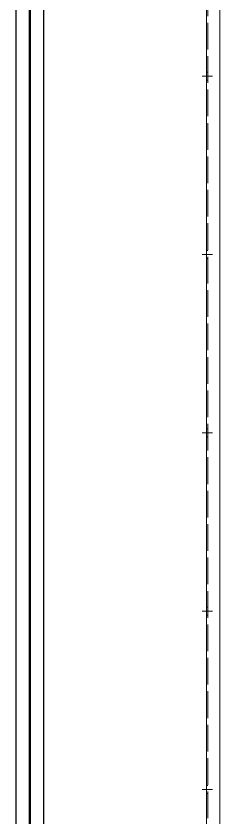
# Model space of a CAD drawing. Header units: millimetres. Extents: x 2408 to 34521, y 2746 to 25454.
# Drawn here: x 15985 to 16213, y 11322 to 12222 of the extents above; entities that cross this region are included whole.
import ezdxf

# ---------------------------------------------------------------- set-up
doc = ezdxf.new("R2010")
doc.units = ezdxf.units.MM
doc.linetypes.add('DASHED', pattern=[15, 12, -3])

# ---------------------------------------------------------------- blocks, each defined once
blk = doc.blocks.new('A$C66D76F0F')
at = {"color": 7, "lineweight": 13, "ltscale": 2.5}
for p, q in [((5, 2857.9), (5, 8.1)), ((20, 8.1), (20, 2758))]:
    blk.add_line(p, q, dxfattribs=at)
at = {"color": 7, "linetype": 'DASHED', "lineweight": 13, "ltscale": 2.5}
for p, q in [((6.6, 8.1), (6.6, 2857.9)), ((5, 1107.5), (6.6, 1107.5)), ((5, 1098.5), (6.6, 1098.5)), ((5, 907.5), (6.6, 907.5)), ((5, 898.5), (6.6, 898.5)), ((5, 707.5), (6.6, 707.5)), ((5, 698.5), (6.6, 698.5)), ((5, 507.5), (6.6, 507.5)), ((5, 498.5), (6.6, 498.5)), ((5, 307.5), (6.6, 307.5)), ((5, 298.5), (6.6, 298.5))]:
    blk.add_line(p, q, dxfattribs=at)
at = {"color": 7, "lineweight": 5}
for p, q in [((0, 1103), (11.6, 1103)), ((0, 903), (11.6, 903)), ((0, 703), (11.6, 703)), ((0, 503), (11.6, 503)), ((0, 303), (11.6, 303))]:
    blk.add_line(p, q, dxfattribs=at)
blk = doc.blocks.new('A$C30E44EA2')
for p, q in [((1085, 9.5), (1085, 2715.5)), ((1100, 9.5), (1100, 2715.5)), ((1100, 9.5), (1100, 2715.5))]:
    blk.add_line(p, q)
blk = doc.blocks.new('A$C1AFF22E1')
for p, q in [((1010.5, 0), (1010.5, 2966)), ((1025.5, 0), (1025.5, 2966))]:
    blk.add_line(p, q)
blk = doc.blocks.new('1')
at = {"color": 7}
for name, p in [('A$C66D76F0F', (16193.03, 11050.92)), ('A$C30E44EA2', (14900.02, 11046.42))]:
    blk.add_blockref(name, p, dxfattribs=at)
at = {"color": 2}
blk.add_blockref('A$C1AFF22E1', (14990.52, 10819.92), dxfattribs=at)

msp = doc.modelspace()

# ---------------------------------------------------------------- block references
msp.add_blockref('1', (0, 0))

doc.saveas('drawing.dxf')
